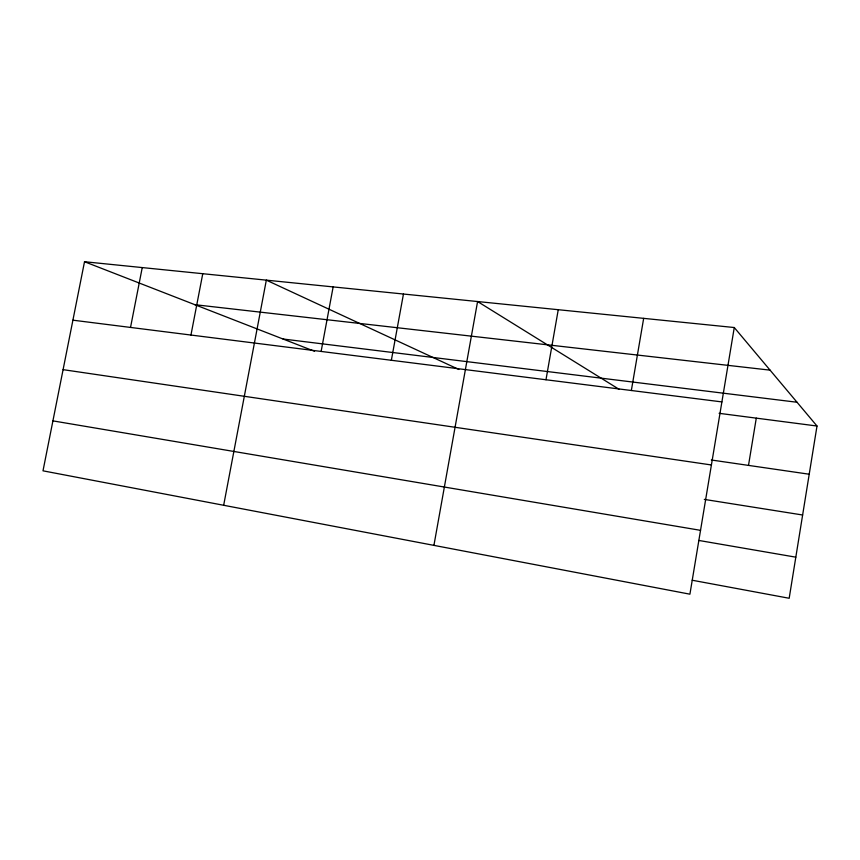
<?xml version="1.0" encoding="UTF-8"?>
<svg xmlns="http://www.w3.org/2000/svg" width="860" height="860" viewBox="0 0 860 860"><rect width="100%" height="100%" fill="white"/><g stroke="black" fill="none" stroke-linecap="round" stroke-linejoin="round"><path stroke-width="1.29" d="M734.268 327.531L689.913 594.185L43 470.829L84.517 261.73L734.268 327.531L817 426.022L789.179 598.27L692.182 580.231M748.501 465.4L756.284 418.143M631.347 390.504L643.667 318.361M545.982 379.754L558.247 309.708M433.924 545.369L477.579 301.537L619.028 389.268M391.354 360.275L403.458 294.034M321.124 351.439L333.142 286.907M223.665 505.282L266.331 280.145L458.864 369.477M190.952 335.045L202.767 273.706M130.526 327.434L142.244 267.578M194.865 304.687L770.066 370.144M283.015 339.012L797.037 402.254M72.917 320.178L721.895 401.91M719.1 413.316L817 426.022M711.327 459.992L809.217 474.225M63.092 369.649L711.413 464.97M704.297 499.391L802.627 515M52.922 420.873L700.534 530.34M698.793 540.446L795.812 557.172M84.517 261.73L314.545 351.288"/></g></svg>
